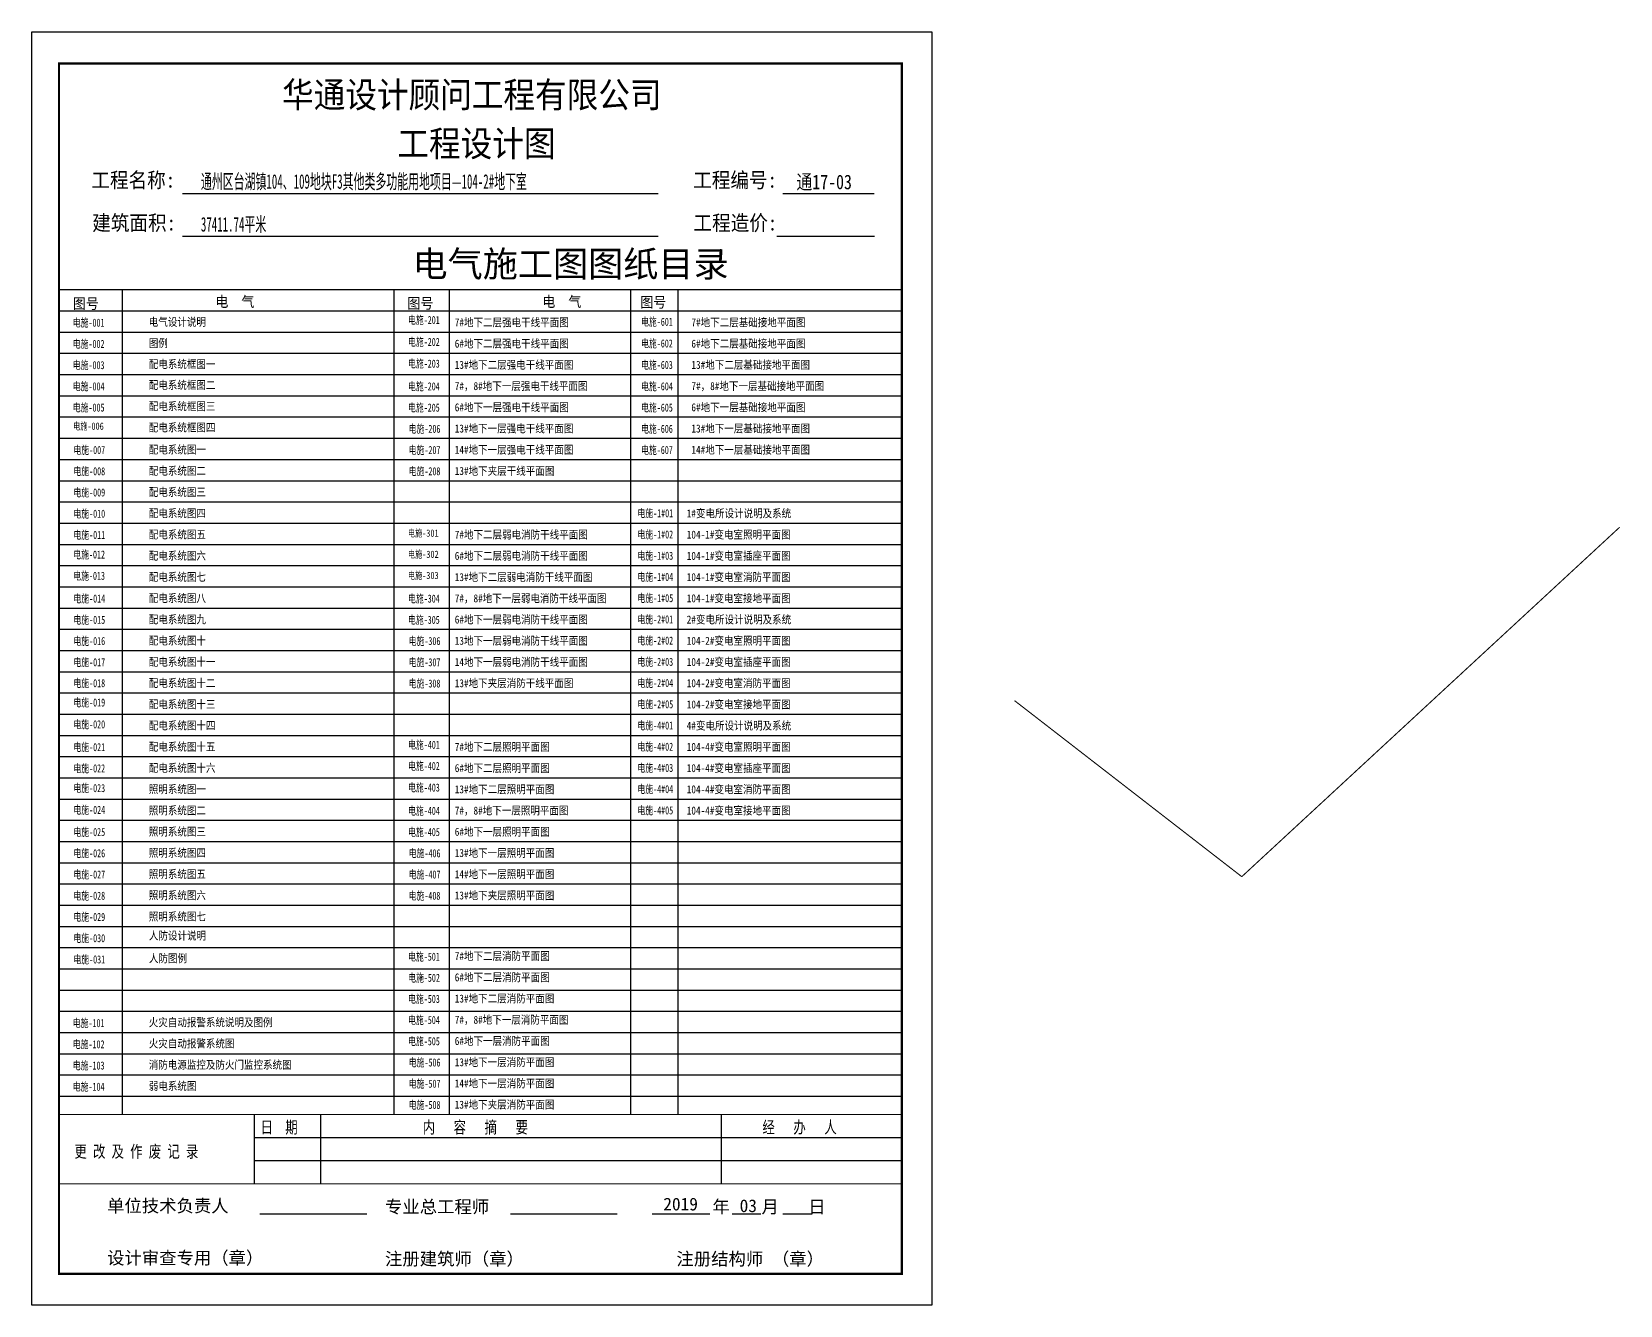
# Model space of a CAD drawing. Extents: x 776418 to 2076422, y -1170708 to 498544.
# Drawn here: x 909747 to 962162, y 456544 to 498544 of the extents above; entities that cross this region are included whole.
import ezdxf
from ezdxf.enums import TextEntityAlignment as Align

# ---------------------------------------------------------------- set-up
doc = ezdxf.new("R2010")
doc.units = 0
doc.header["$LTSCALE"] = 1000
doc.header["$MEASUREMENT"] = 0
doc.layers.get('0').update_dxf_attribs({"linetype": 'CONTINUOUS'})
doc.layers.add('PUB_TEXT', color=255, linetype='CONTINUOUS')
doc.layers.add('WIRE-照明', color=1, linetype='CONTINUOUS')
doc.styles.add('-黑体', font='simhei.ttf', dxfattribs={"width": 0.8})
doc.styles.add('H1', font='')
doc.styles.get('H1').set_extended_font_data('SimSun')

msp = doc.modelspace()

# ---------------------------------------------------------------- linework, layer by layer
at = {"color": 4}
for p, q in [((914719, 493215), (930421, 493215)), ((934532, 493215), (937539, 493215)), ((914719, 491803), (930421, 491803)), ((914719, 491803), (926754, 491803)), ((934329, 491803), (937560, 491803)), ((934329, 491803), (937539, 491803)), ((917091, 462839), (917091, 460548)), ((919277, 462839), (919277, 460548)), ((917091, 462075), (938456, 462075)), ((917091, 461312), (938456, 461312)), ((917275, 459553), (920799, 459553)), ((925542, 459553), (929066, 459553)), ((930217, 459553), (932126, 459553)), ((932855, 459553), (933805, 459553)), ((934532, 459553), (935482, 459553))]:
    msp.add_line(p, q, dxfattribs=at)
for p, q in [((910641, 490039), (938449, 490039)), ((912740, 462839), (912740, 490039)), ((921690, 490039), (921690, 462839)), ((923527, 462839), (923527, 490039)), ((929499, 490039), (929499, 462839)), ((931075, 462839), (931075, 490039)), ((910641, 489339), (938449, 489339)), ((910641, 488639), (921883, 488639)), ((921883, 488639), (938449, 488639)), ((910641, 487939), (921883, 487939)), ((921883, 487939), (938449, 487939)), ((910641, 487239), (921883, 487239)), ((921883, 487239), (938449, 487239)), ((910641, 486539), (921883, 486539)), ((921883, 486539), (938449, 486539)), ((910641, 485839), (921883, 485839)), ((921883, 485839), (938449, 485839)), ((910641, 485139), (938449, 485139)), ((910647, 484439), (921883, 484439)), ((921883, 484439), (938449, 484439)), ((910641, 483739), (938449, 483739)), ((910636, 483039), (921872, 483039)), ((921883, 483039), (938449, 483039)), ((910647, 482339), (921883, 482339)), ((921883, 482339), (938449, 482339)), ((910641, 481639), (921883, 481639)), ((921883, 481639), (938449, 481639)), ((910647, 480939), (938449, 480939)), ((910641, 480239), (938449, 480239)), ((910641, 479539), (938449, 479539)), ((910641, 478839), (938449, 478839)), ((910641, 478139), (938449, 478139)), ((910641, 477439), (938449, 477439)), ((910641, 476739), (938449, 476739)), ((910641, 476039), (938449, 476039)), ((910647, 475339), (938449, 475339)), ((910641, 474639), (938449, 474639)), ((910641, 473939), (938449, 473939)), ((910641, 473239), (938449, 473239)), ((910641, 472539), (938449, 472539)), ((910647, 471839), (938449, 471839)), ((910641, 471139), (938449, 471139)), ((910641, 470439), (938449, 470439)), ((910641, 469739), (938449, 469739)), ((910641, 469039), (938449, 469039)), ((910647, 468339), (938449, 468339)), ((910647, 467639), (938449, 467639)), ((910647, 466939), (938449, 466939)), ((910647, 466239), (938449, 466239)), ((910647, 465539), (938449, 465539)), ((910647, 464839), (938449, 464839)), ((910641, 464139), (938449, 464139)), ((910647, 463439), (938449, 463439)), ((932499, 462839), (932499, 460548))]:
    msp.add_line(p, q)
msp.add_lwpolyline([(939447, 456544), (909747, 456544), (909747, 498544), (939447, 498544)], close=True)
at = {"color": 4, "const_width": 71.6}
msp.add_lwpolyline([(910647, 457578), (910647, 497500), (938456, 497500), (938456, 457578)], close=True, dxfattribs=at)
at = {"color": 4, "const_width": 33.4}
for points in [[(910647, 462839), (938456, 462839)], [(910647, 460548), (938456, 460548)]]:
    msp.add_lwpolyline(points, dxfattribs=at)
at = {"layer": 'WIRE-照明', "linetype": 'Continuous', "const_width": 35}
for points in [[(949674, 470678), (962144, 482205)], [(942174, 476486), (949674, 470678)]]:
    msp.add_lwpolyline(points, dxfattribs=at)

# ---------------------------------------------------------------- texts
at = {"style": '-黑体'}
for s, height, width, p in [('华通设计顾问工程有限公司', 850, 0.9, (918007, 496041)), ('工程设计图', 850, 0.9, (921812, 494432)), ('工程名称:', 500, 0.9, (911713, 493403)), ('通州区台湖镇104、109地块F3其他类多功能用地项目—104-2#地下室', 480, 0.55, (915328, 493367)), ('工程编号:', 500, 0.9, (931571, 493403)), ('建筑面积:', 500, 0.9, (911742, 491991)), ('37411.74平米', 480, 0.55, (915328, 491955)), ('工程造价:', 500, 0.9, (931580, 491991)), ('电气设计说明', 264, 0.85, (913609, 488841)), ('电施-201', 264, 0.7, (922163, 488907)), ('电施-601', 264, 0.7, (929854, 488848)), ('图例', 264, 0.85, (913609, 488141)), ('电施-202', 264, 0.7, (922163, 488183)), ('电施-602', 264, 0.7, (929854, 488133)), ('配电系统框图一', 264, 0.85, (913609, 487450)), ('电施-203', 264, 0.7, (922163, 487468)), ('电施-603', 264, 0.7, (929854, 487424)), ('配电系统框图二', 264, 0.85, (913609, 486760)), ('电施-204', 264, 0.7, (922163, 486718)), ('电施-604', 264, 0.7, (929854, 486718)), ('配电系统框图三', 264, 0.85, (913609, 486060)), ('电施-205', 264, 0.7, (922163, 486018)), ('电施-605', 264, 0.7, (929854, 486018)), ('电施-006', 237.6, 0.7, (911115, 485419)), ('配电系统框图四', 264, 0.85, (913609, 485360)), ('电施-206', 264, 0.7, (922185, 485318)), ('电施-606', 264, 0.7, (929854, 485318)), ('配电系统图一', 264, 0.85, (913609, 484630)), ('电施-207', 264, 0.7, (922185, 484618)), ('电施-607', 264, 0.7, (929854, 484618)), ('配电系统图二', 264, 0.85, (913609, 483930)), ('电施-208', 264, 0.7, (922185, 483918)), ('配电系统图三', 264, 0.85, (913609, 483230)), ('电施-010', 264, 0.7, (911123, 482518)), ('配电系统图四', 264, 0.85, (913609, 482530)), ('电施-1#01', 264, 0.7, (929734, 482533)), ('电施-011', 264, 0.7, (911123, 481818)), ('配电系统图五', 264, 0.85, (913609, 481830)), ('电施-1#02', 264, 0.7, (929734, 481833)), ('电施-012', 264, 0.7, (911118, 481170)), ('配电系统图六', 264, 0.85, (913609, 481130)), ('电施-1#03', 264, 0.7, (929734, 481133)), ('电施-013', 264, 0.7, (911118, 480470)), ('配电系统图七', 264, 0.85, (913609, 480430)), ('电施-1#04', 264, 0.7, (929734, 480433)), ('电施-014', 264, 0.7, (911123, 479718)), ('配电系统图八', 264, 0.85, (913609, 479730)), ('电施-1#05', 264, 0.7, (929734, 479733)), ('电施-015', 264, 0.7, (911123, 479018)), ('配电系统图九', 264, 0.85, (913609, 479030)), ('电施-2#01', 264, 0.7, (929734, 479033)), ('电施-016', 264, 0.7, (911123, 478318)), ('配电系统图十', 264, 0.85, (913609, 478330)), ('电施-2#02', 264, 0.7, (929734, 478333)), ('电施-017', 264, 0.7, (911123, 477618)), ('配电系统图十一', 264, 0.85, (913609, 477630)), ('电施-2#03', 264, 0.7, (929734, 477633)), ('电施-018', 264, 0.7, (911123, 476928)), ('配电系统图十二', 264, 0.85, (913609, 476930)), ('电施-308', 264, 0.7, (922185, 476918)), ('电施-2#04', 264, 0.7, (929734, 476933)), ('电施-019', 264, 0.7, (911123, 476291)), ('配电系统图十三', 264, 0.85, (913609, 476230)), ('电施-2#05', 264, 0.7, (929734, 476233)), ('电施-020', 264, 0.7, (911123, 475570)), ('配电系统图十四', 264, 0.85, (913609, 475530)), ('电施-4#01', 264, 0.7, (929734, 475533)), ('电施-021', 264, 0.7, (911123, 474818)), ('配电系统图十五', 264, 0.85, (913609, 474830)), ('电施-4#02', 264, 0.7, (929734, 474833)), ('电施-022', 264, 0.7, (911123, 474118)), ('配电系统图十六', 264, 0.85, (913609, 474130)), ('电施-4#03', 264, 0.7, (929734, 474133)), ('电施-023', 264, 0.7, (911123, 473468)), ('照明系统图一', 264, 0.85, (913609, 473430)), ('电施-4#04', 264, 0.7, (929734, 473433)), ('电施-024', 264, 0.7, (911123, 472749)), ('照明系统图二', 264, 0.85, (913609, 472730)), ('电施-4#05', 264, 0.7, (929734, 472733)), ('电施-025', 264, 0.7, (911123, 472018)), ('照明系统图三', 264, 0.85, (913609, 472030)), ('电施-026', 264, 0.7, (911123, 471318)), ('照明系统图四', 264, 0.85, (913609, 471330)), ('电施-027', 264, 0.7, (911123, 470618)), ('照明系统图五', 264, 0.85, (913609, 470630)), ('电施-028', 264, 0.7, (911123, 469918)), ('照明系统图六', 264, 0.85, (913609, 469930)), ('电施-408', 264, 0.7, (922185, 469918)), ('电施-029', 264, 0.7, (911123, 469218)), ('照明系统图七', 264, 0.85, (913609, 469230)), ('电施-030', 264, 0.7, (911123, 468518)), ('人防设计说明', 264, 0.85, (913614, 468601)), ('电施-031', 264, 0.7, (911123, 467818)), ('人防图例', 264, 0.85, (913614, 467851)), ('火灾自动报警系统说明及图例', 264, 0.85, (913609, 465741)), ('火灾自动报警系统图', 264, 0.85, (913609, 465041)), ('消防电源监控及防火门监控系统图', 264, 0.85, (913609, 464341)), ('弱电系统图', 264, 0.85, (913609, 463641))]:
    msp.add_text(s, height=height, dxfattribs=dict(at, width=width)).set_placement(p)
at = {"style": '-黑体', "width": 0.8}
msp.add_text('通17-03', height=480, dxfattribs=at).set_placement((935894, 493352), align=Align.CENTER)
at = {"style": 'H1'}
for s, height, p in [('电气施工图图纸目录', 850, (922308, 490463)), ('单位技术负责人', 420, (912233, 459614)), ('专业总工程师', 420, (921403, 459582)), ('2019', 420, (930586, 459670)), ('年', 420, (932206, 459582)), ('03', 420, (933105, 459615)), ('月', 420, (933827, 459582)), ('日', 420, (935371, 459582)), ('设计审查专用（章）', 420, (912233, 457895)), ('注册建筑师（章）', 420, (921403, 457863)), ('注册结构师 （章）', 420, (931019, 457863))]:
    msp.add_text(s, height=height, dxfattribs=at).set_placement(p)
at = {"color": 0, "style": '-黑体'}
for s, width, p in [('电施-001', 0.7, (911102, 488818)), ('7#地下二层强电干线平面图', 0.85, (923704, 488827)), ('7#地下二层基础接地平面图', 0.85, (931513, 488827)), ('电施-002', 0.7, (911102, 488118)), ('6#地下二层强电干线平面图', 0.85, (923704, 488127)), ('6#地下二层基础接地平面图', 0.85, (931513, 488127)), ('电施-003', 0.7, (911102, 487418)), ('13#地下二层强电干线平面图', 0.85, (923704, 487427)), ('13#地下二层基础接地平面图', 0.85, (931513, 487427)), ('电施-004', 0.7, (911102, 486718)), ('7#，8#地下一层强电干线平面图', 0.85, (923704, 486727)), ('7#，8#地下一层基础接地平面图', 0.85, (931513, 486727)), ('电施-005', 0.7, (911102, 486018)), ('6#地下一层强电干线平面图', 0.85, (923704, 486027)), ('6#地下一层基础接地平面图', 0.85, (931513, 486027)), ('13#地下一层强电干线平面图', 0.85, (923704, 485327)), ('13#地下一层基础接地平面图', 0.85, (931513, 485327)), ('电施-007', 0.7, (911123, 484618)), ('14#地下一层强电干线平面图', 0.85, (923704, 484627)), ('14#地下一层基础接地平面图', 0.85, (931513, 484627)), ('电施-008', 0.7, (911123, 483918)), ('13#地下夹层干线平面图', 0.85, (923704, 483927)), ('电施-009', 0.7, (911123, 483218)), ('1#变电所设计说明及系统', 0.85, (931358, 482527)), ('7#地下二层弱电消防干线平面图', 0.85, (923704, 481827)), ('104-1#变电室照明平面图', 0.85, (931358, 481827)), ('6#地下二层弱电消防干线平面图', 0.85, (923704, 481127)), ('104-1#变电室插座平面图', 0.85, (931358, 481127)), ('13#地下二层弱电消防干线平面图', 0.85, (923704, 480427)), ('104-1#变电室消防平面图', 0.85, (931358, 480427)), ('电施-304', 0.7, (922163, 479718)), ('7#，8#地下一层弱电消防干线平面图', 0.85, (923704, 479727)), ('104-1#变电室接地平面图', 0.85, (931358, 479727)), ('电施-305', 0.7, (922163, 479018)), ('6#地下一层弱电消防干线平面图', 0.85, (923704, 479027)), ('2#变电所设计说明及系统', 0.85, (931358, 479027)), ('电施-306', 0.7, (922185, 478318)), ('13地下一层弱电消防干线平面图', 0.85, (923704, 478327)), ('104-2#变电室照明平面图', 0.85, (931358, 478327)), ('电施-307', 0.7, (922185, 477618)), ('14地下一层弱电消防干线平面图', 0.85, (923704, 477627)), ('104-2#变电室插座平面图', 0.85, (931358, 477627)), ('13#地下夹层消防干线平面图', 0.85, (923704, 476927)), ('104-2#变电室消防平面图', 0.85, (931358, 476927)), ('104-2#变电室接地平面图', 0.85, (931358, 476227)), ('4#变电所设计说明及系统', 0.85, (931358, 475527)), ('电施-401', 0.7, (922166, 474896)), ('7#地下二层照明平面图', 0.85, (923704, 474827)), ('104-4#变电室照明平面图', 0.85, (931358, 474827)), ('电施-402', 0.7, (922166, 474197)), ('6#地下二层照明平面图', 0.85, (923704, 474127)), ('104-4#变电室插座平面图', 0.85, (931358, 474127)), ('电施-403', 0.7, (922166, 473486)), ('13#地下二层照明平面图', 0.85, (923704, 473427)), ('104-4#变电室消防平面图', 0.85, (931358, 473427)), ('电施-404', 0.7, (922166, 472718)), ('7#，8#地下一层照明平面图', 0.85, (923704, 472727)), ('104-4#变电室接地平面图', 0.85, (931358, 472727)), ('电施-405', 0.7, (922166, 472018)), ('6#地下一层照明平面图', 0.85, (923704, 472027)), ('电施-406', 0.7, (922188, 471318)), ('13#地下一层照明平面图', 0.85, (923704, 471327)), ('电施-407', 0.7, (922188, 470618)), ('14#地下一层照明平面图', 0.85, (923704, 470627)), ('13#地下夹层照明平面图', 0.85, (923704, 469927)), ('电施-501', 0.7, (922166, 467907)), ('7#地下二层消防平面图', 0.85, (923704, 467927)), ('电施-502', 0.7, (922169, 467211)), ('6#地下二层消防平面图', 0.85, (923704, 467227)), ('电施-503', 0.7, (922166, 466515)), ('13#地下二层消防平面图', 0.85, (923704, 466527)), ('电施-101', 0.7, (911102, 465718)), ('电施-504', 0.7, (922166, 465818)), ('7#，8#地下一层消防平面图', 0.85, (923704, 465827)), ('电施-102', 0.7, (911102, 465018)), ('电施-505', 0.7, (922166, 465118)), ('6#地下一层消防平面图', 0.85, (923704, 465127)), ('电施-103', 0.7, (911102, 464318)), ('电施-506', 0.7, (922188, 464418)), ('13#地下一层消防平面图', 0.85, (923704, 464427)), ('电施-104', 0.7, (911102, 463618)), ('电施-507', 0.7, (922188, 463718)), ('14#地下一层消防平面图', 0.85, (923704, 463727)), ('电施-508', 0.7, (922188, 463018)), ('13#地下夹层消防平面图', 0.85, (923704, 463027))]:
    msp.add_text(s, height=264, dxfattribs=dict(at, width=width)).set_placement(p)
at = {"color": 7, "style": '-黑体', "width": 0.7}
for s, p in [('电施-301', (922163, 481890)), ('电施-302', (922163, 481193)), ('电施-303', (922163, 480495))]:
    msp.add_text(s, height=238, dxfattribs=at).set_placement(p)
at = {"layer": 'PUB_TEXT', "style": '-黑体'}
for s, height, width, p in [('图号', 350, 0.9, (911103, 489406)), ('电  气', 350, 0.9, (915806, 489469)), ('图号', 350, 0.9, (922142, 489413)), ('电  气', 350, 0.9, (926593, 489469)), ('图号', 350, 0.9, (929826, 489451)), ('日  期', 400, 0.75, (917296, 462214)), ('内   容   摘   要', 400, 0.75, (922645, 462214)), ('经   办   人', 400, 0.75, (933857, 462214)), ('更 改 及 作 废 记 录', 400, 0.75, (911155, 461415))]:
    msp.add_text(s, height=height, dxfattribs=dict(at, width=width)).set_placement(p)

doc.saveas('drawing.dxf')
